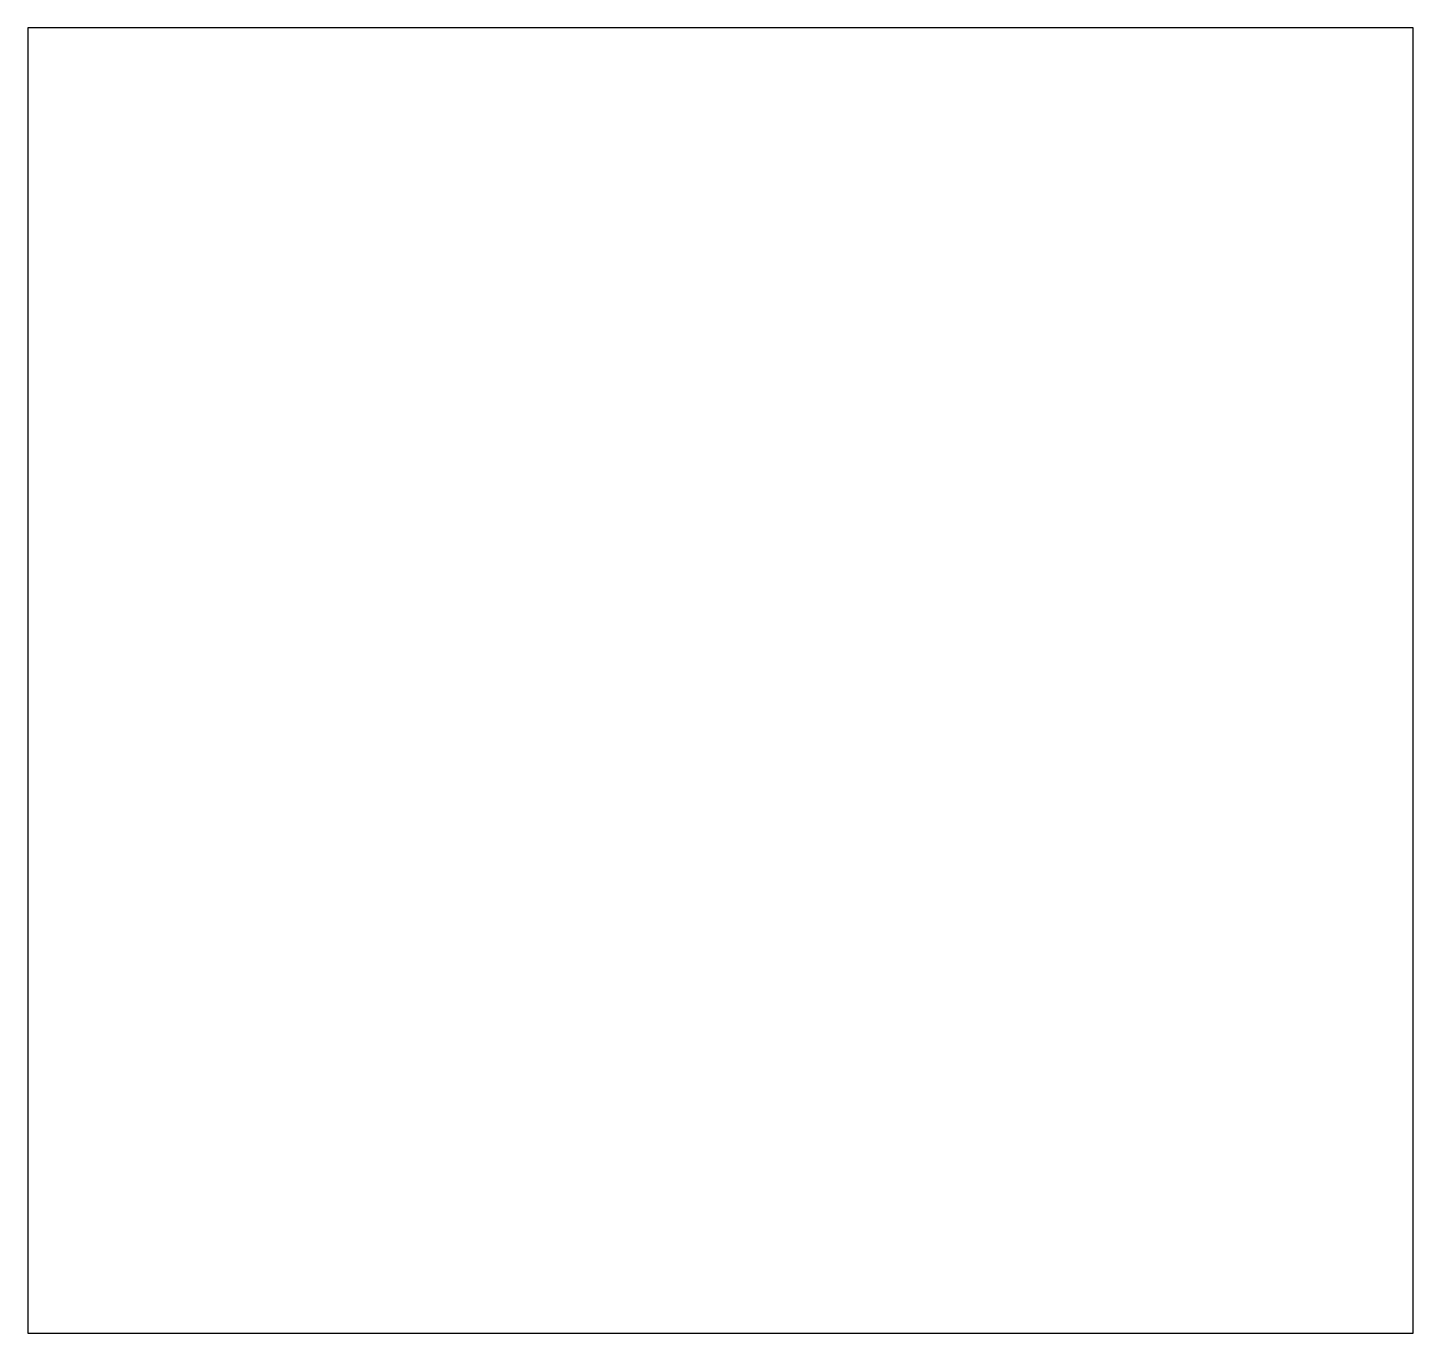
# Model space of a CAD drawing. Extents: x 0 to 25.5, y 0 to 24.
import ezdxf

# ---------------------------------------------------------------- set-up
doc = ezdxf.new("R2010")
doc.units = 0
doc.layers.add('PartCut', color=1, linetype='CONTINUOUS')

msp = doc.modelspace()

# ---------------------------------------------------------------- linework, layer by layer
at = {"layer": 'PartCut'}
msp.add_lwpolyline([(0, 0), (25.47, 0), (25.47, 24), (0, 24)], close=True, dxfattribs=at)

doc.saveas('drawing.dxf')
